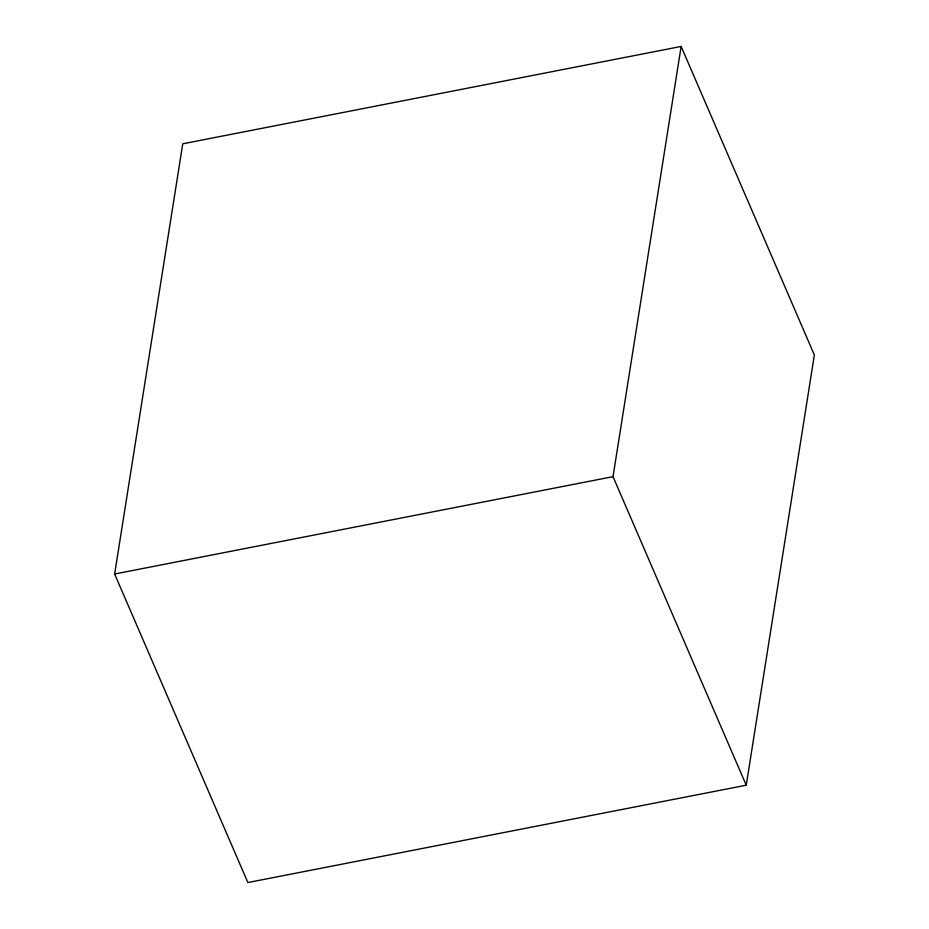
<?xml version="1.0" encoding="UTF-8"?>
<svg xmlns="http://www.w3.org/2000/svg" width="929" height="929" viewBox="0 0 929 929"><rect width="100%" height="100%" fill="white"/><g stroke="black" fill="none" stroke-linecap="round" stroke-linejoin="round"><path stroke-width="1.39" d="M114.639 574.006L182.758 143.798L681.143 46.45L814.361 354.994L746.242 785.202L247.857 882.55L114.639 574.006L613.024 476.658L681.143 46.45M613.024 476.658L746.242 785.202"/></g></svg>
